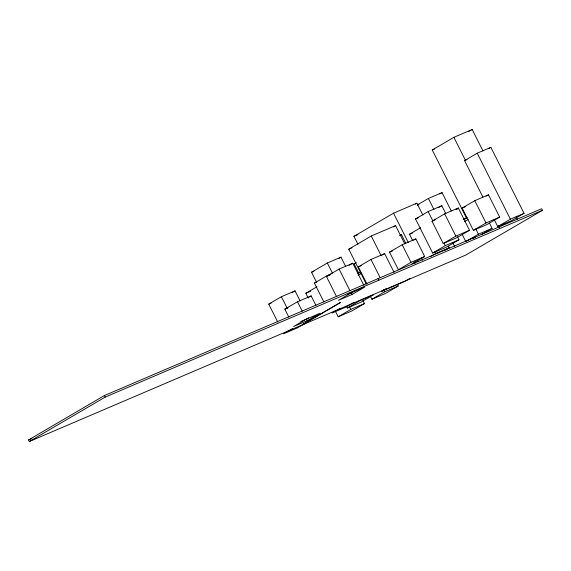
<?xml version="1.0" encoding="UTF-8"?>
<svg xmlns="http://www.w3.org/2000/svg" width="571" height="571" viewBox="0 0 571 571"><rect width="100%" height="100%" fill="white"/><g stroke="black" fill="none" stroke-linecap="round" stroke-linejoin="round"><path stroke-width="0.86" d="M466.621 218.308L432.261 149.98L453.888 137.318L472.188 129.489L482.98 150.944M468.463 131.673L472.188 129.489M482.959 197.166L464.573 160.608L477.22 153.206L490.882 147.361L524.057 213.326L511.416 220.727L497.748 226.573L494.151 219.421M488.655 148.667L490.882 147.361M357.96 244.309L353.949 236.344L393.533 213.169L416.894 203.176L422.904 215.131M415.374 204.068L416.894 203.176M417.223 204.996L428.378 198.465L442.04 192.62L451.247 210.927M439.806 193.926L442.04 192.62M366.311 284.101L348.753 249.199L371.264 236.016L395.582 225.616L404.76 243.867M316.655 282.445L311.53 272.246L327.34 262.995L341.001 257.15L345.733 266.564M28.55 439.948L104.429 395.532L541.665 208.743L542.45 210.306L465.822 255.044L29.335 441.511L28.55 439.948L31.826 438.549M338.739 258.47L341.001 257.15M393.333 226.937L395.582 225.616M29.335 441.511L105.214 397.095L542.45 210.306M277.756 322.065L268.734 304.129L281.375 296.727L295.043 290.882L300.139 301.024M457.378 236.622L458.977 239.799L446.329 247.2L432.668 253.046L415.517 218.95L428.164 211.541L441.826 205.703L445.815 213.633M292.066 292.623L295.043 290.882M438.849 207.444L441.826 205.703M323.914 301.988L314.414 283.102L327.062 275.693L331.08 273.98M336.433 296.378L326.426 276.478L339.074 269.077L352.735 263.231L363.948 285.514M349.017 265.408L352.735 263.231M399.95 235.559L401.434 234.688L405.795 243.353M358.824 273.281L354.07 263.831L356.304 262.524M308.212 298.012L305.82 293.266L316.976 286.735M412.669 240.534L409.5 234.238L420.663 227.708M432.019 221.241L444.666 213.84L458.327 207.994L469.533 230.277L456.886 237.686L443.224 243.524L432.019 221.241L435.23 219.864M288.812 317.062L284.836 309.154L297.484 301.752L311.145 295.906L315.92 305.399M456.093 209.3L458.327 207.994M366.989 284.037L358.36 266.878L371 259.477L384.668 253.631L394.083 272.353M308.169 297.648L311.145 295.906M462.153 208.08L474.801 200.678L488.462 194.832L499.668 217.116L487.02 224.517L473.359 230.363L462.153 208.08L465.365 206.702M382.434 254.944L384.668 253.631M424.688 256.493L411.027 262.332L398.38 269.74L389.529 252.132L402.177 244.731L415.838 238.885L424.688 256.493L412.041 263.895M486.228 196.138L488.462 194.832M413.604 240.191L415.838 238.885M358.046 275.315L361.022 273.573M465.037 218.993L466.521 218.122M464.423 221.641L468.141 219.464M306.227 319.132L293.58 326.533L307.241 320.688L319.888 313.286L300.831 321.537M308.69 317.826L306.456 319.132L307.241 320.688M347.282 294.636L355.019 290.739M292.566 328.539L283.637 333.771L297.298 327.925L306.97 322.265M352.086 294.479L364.733 287.077L351.065 292.923L338.425 300.325L352.086 294.479L351.301 292.923M302.566 324.649L340.509 302.437L302.195 324.806M443.224 243.524L455.872 236.123L469.533 230.277M432.668 253.046L445.316 245.644L458.977 239.799M339.567 308.625L332.044 313.029L345.705 307.184L353.984 302.337M473.359 230.363L486.007 222.961L499.668 217.116M430.241 256.714L435.602 253.581L449.263 247.735L448.471 246.165M445.266 250.077L449.263 247.735M347.318 308.019L359.966 300.617L373.627 294.772L360.979 302.18L347.318 308.019L346.54 306.477M466.436 241.226L478.441 234.203L492.102 228.357L489.411 223.011M335.363 311.245L338.168 316.812L350.808 309.411L364.476 303.565L362.87 300.382M386.117 288.683L381.606 291.324L404.967 281.339L410.156 278.298M481.31 234.674L492.102 228.357M364.476 303.565L351.829 310.974L338.168 316.812M370.308 296.113L371.892 299.268L384.54 291.86L398.201 286.021L397.409 284.444M497.748 226.573L510.395 219.171L524.057 213.326M398.201 286.021L385.553 293.423L371.892 299.268M432.261 149.98L434.645 148.96M464.573 160.608L466.985 159.58M417.337 205.175L418.95 204.489M353.949 236.344L357.974 234.617M415.517 218.95L418.729 217.572M348.753 249.199L352 247.807M456.243 209.421L458.62 208.408M311.53 272.246L313.943 271.218M399.828 235.38L401.434 234.688M409.5 234.238L412.719 232.868M354.07 263.831L355.676 263.145M326.426 276.478L330.445 274.758M463.188 219.314L467.206 217.594M314.414 283.102L316.826 282.067M389.529 252.132L392.741 250.755M268.734 304.129L271.139 303.101M358.36 266.878L361.571 265.508M305.82 293.266L310.645 291.203M357.953 273.316L360.365 272.288M284.836 309.154L288.048 307.776M473.024 238.507L475.436 237.479M516.148 216.887L517.347 219.271M477.22 153.206L510.395 219.171M453.888 137.318L465.472 160.358M498.24 225.509L499.439 227.893M474.801 200.678L486.007 222.961M475.75 228.85L478.441 234.203M462.339 234.724L465.793 241.604M444.666 213.84L455.872 236.123M452.81 242.739L454.809 246.708M428.378 198.465L433.981 209.607M428.164 211.541L432.946 221.063M444.117 243.26L445.316 245.644M434.809 252.004L435.602 253.581M421.369 257.835L422.554 260.198M393.533 213.169L408.365 242.654M417.18 260.183L417.979 261.782M414.903 261.475L415.695 263.053M413.939 262.11L414.739 263.695M402.177 244.731L411.027 262.332M371.264 236.016L381.242 255.851M371 259.477L380.029 277.42M378.045 278.505L378.823 280.068M383.348 289.497L384.54 291.86M339.074 269.077L349.88 290.56M349.609 307.027L350.808 309.411M327.34 262.995L332.465 273.188M297.484 301.752L302.259 311.245M281.375 296.727L287.263 308.426M104.429 395.532L105.214 397.095"/></g></svg>
